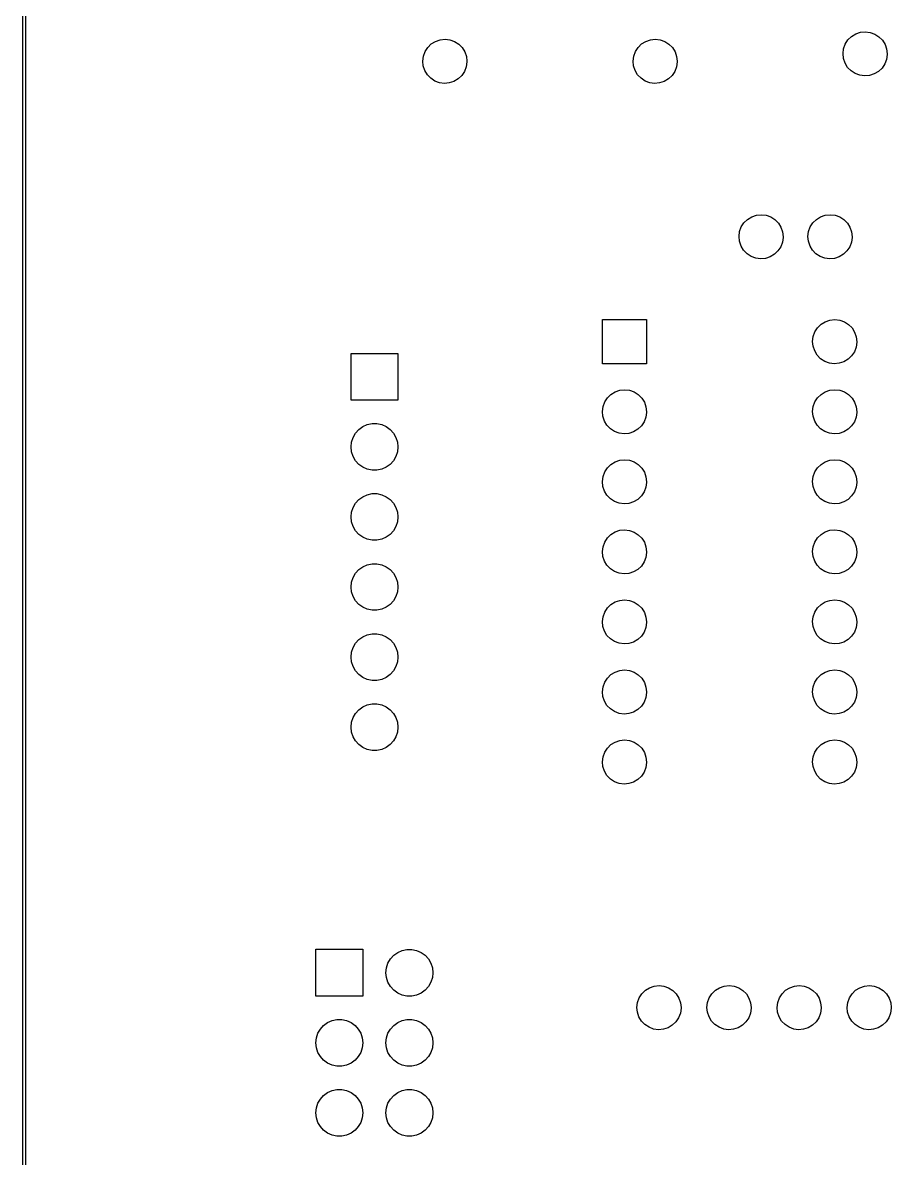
# Model space of a CAD drawing. Extents: x 34 to 149, y -179 to -19.
# Drawn here: x 34.24 to 65.72, y -140.09 to -98.92 of the extents above; entities that cross this region are included whole.
import ezdxf

# ---------------------------------------------------------------- set-up
doc = ezdxf.new("R2010")
doc.units = 0
doc.layers.add('BLACK', color=7, linetype='CONTINUOUS')

msp = doc.modelspace()

# ---------------------------------------------------------------- linework, layer by layer
at = {"layer": 'BLACK', "linetype": 'CONTINUOUS'}
for p, q in [((34.24, -179.07), (34.24, -19.05)), ((34.34, -19.1), (34.34, -179.02)), ((49.0475, -99.6896), (49.1994, -99.5961)), ((49.1994, -99.5961), (49.3682, -99.5387)), ((49.3682, -99.5387), (49.5456, -99.52)), ((49.5456, -99.52), (49.7227, -99.5411)), ((49.7227, -99.5411), (49.8907, -99.601)), ((49.8907, -99.601), (50.0413, -99.6965)), ((56.6675, -99.6896), (56.8194, -99.5961)), ((56.8194, -99.5961), (56.9882, -99.5387)), ((56.9882, -99.5387), (57.1656, -99.52)), ((57.1656, -99.52), (57.3427, -99.5411)), ((57.3427, -99.5411), (57.5107, -99.601)), ((57.5107, -99.601), (57.6613, -99.6965)), ((64.0534, -99.6943), (64.15, -99.5444)), ((64.15, -99.5444), (64.2775, -99.4196)), ((64.2775, -99.4196), (64.4294, -99.3261)), ((64.4294, -99.3261), (64.5982, -99.2687)), ((64.5982, -99.2687), (64.7756, -99.25)), ((64.7756, -99.25), (64.9527, -99.2711)), ((64.9527, -99.2711), (65.1207, -99.331)), ((65.1207, -99.331), (65.2713, -99.4265)), ((65.2713, -99.4265), (65.397, -99.5531)), ((65.397, -99.5531), (65.4915, -99.7043)), ((48.7624, -100.132), (48.8234, -99.9643)), ((48.8234, -99.9643), (48.92, -99.8144)), ((48.92, -99.8144), (49.0475, -99.6896)), ((50.0413, -99.6965), (50.167, -99.8231)), ((50.167, -99.8231), (50.2615, -99.9743)), ((50.2615, -99.9743), (50.3201, -100.143)), ((56.3824, -100.132), (56.4434, -99.9643)), ((56.4434, -99.9643), (56.54, -99.8144)), ((56.54, -99.8144), (56.6675, -99.6896)), ((57.6613, -99.6965), (57.787, -99.8231)), ((57.787, -99.8231), (57.8815, -99.9743)), ((57.8815, -99.9743), (57.9401, -100.143)), ((63.9701, -100.039), (63.9924, -99.8619)), ((63.9875, -100.216), (63.9701, -100.039)), ((63.9924, -99.8619), (64.0534, -99.6943)), ((65.4915, -99.7043), (65.5501, -99.8728)), ((65.5501, -99.8728), (65.57, -100.05)), ((48.7401, -100.309), (48.7624, -100.132)), ((48.7575, -100.486), (48.7401, -100.309)), ((50.3397, -100.342), (50.3149, -100.519)), ((50.3201, -100.143), (50.34, -100.32)), ((50.34, -100.32), (50.3397, -100.342)), ((56.3601, -100.309), (56.3824, -100.132)), ((56.3775, -100.486), (56.3601, -100.309)), ((57.9597, -100.342), (57.9349, -100.519)), ((57.9401, -100.143), (57.96, -100.32)), ((57.96, -100.32), (57.9597, -100.342)), ((64.0438, -100.386), (63.9875, -100.216)), ((64.1362, -100.538), (64.0438, -100.386)), ((65.4815, -100.416), (65.3828, -100.564)), ((65.5449, -100.249), (65.4815, -100.416)), ((65.5697, -100.072), (65.5449, -100.249)), ((65.57, -100.05), (65.5697, -100.072)), ((48.8138, -100.656), (48.7575, -100.486)), ((48.9062, -100.808), (48.8138, -100.656)), ((49.0301, -100.936), (48.9062, -100.808)), ((50.1528, -100.834), (50.0237, -100.957)), ((50.2515, -100.686), (50.1528, -100.834)), ((50.3149, -100.519), (50.2515, -100.686)), ((56.4338, -100.656), (56.3775, -100.486)), ((56.5262, -100.808), (56.4338, -100.656)), ((56.6501, -100.936), (56.5262, -100.808)), ((57.7728, -100.834), (57.6437, -100.957)), ((57.8715, -100.686), (57.7728, -100.834)), ((57.9349, -100.519), (57.8715, -100.686)), ((64.2601, -100.666), (64.1362, -100.538)), ((64.4093, -100.764), (64.2601, -100.666)), ((64.5765, -100.826), (64.4093, -100.764)), ((64.7532, -100.85), (64.5765, -100.826)), ((64.9309, -100.834), (64.7532, -100.85)), ((65.1005, -100.779), (64.9309, -100.834)), ((65.2537, -100.687), (65.1005, -100.779)), ((65.3828, -100.564), (65.2537, -100.687)), ((49.1793, -101.034), (49.0301, -100.936)), ((49.3465, -101.096), (49.1793, -101.034)), ((49.5232, -101.12), (49.3465, -101.096)), ((49.7009, -101.104), (49.5232, -101.12)), ((49.8705, -101.049), (49.7009, -101.104)), ((50.0237, -100.957), (49.8705, -101.049)), ((56.7993, -101.034), (56.6501, -100.936)), ((56.9665, -101.096), (56.7993, -101.034)), ((57.1432, -101.12), (56.9665, -101.096)), ((57.3209, -101.104), (57.1432, -101.12)), ((57.4905, -101.049), (57.3209, -101.104)), ((57.6437, -100.957), (57.4905, -101.049)), ((60.2834, -106.324), (60.38, -106.174)), ((60.38, -106.174), (60.5075, -106.05)), ((60.5075, -106.05), (60.6594, -105.956)), ((60.6594, -105.956), (60.8282, -105.899)), ((60.8282, -105.899), (61.0056, -105.88)), ((61.0056, -105.88), (61.1827, -105.901)), ((61.1827, -105.901), (61.3507, -105.961)), ((61.3507, -105.961), (61.5013, -106.057)), ((61.5013, -106.057), (61.627, -106.183)), ((61.627, -106.183), (61.7215, -106.334)), ((62.7834, -106.324), (62.88, -106.174)), ((62.88, -106.174), (63.0075, -106.05)), ((63.0075, -106.05), (63.1594, -105.956)), ((63.1594, -105.956), (63.3282, -105.899)), ((63.3282, -105.899), (63.5056, -105.88)), ((63.5056, -105.88), (63.6827, -105.901)), ((63.6827, -105.901), (63.8507, -105.961)), ((63.8507, -105.961), (64.0013, -106.057)), ((64.0013, -106.057), (64.127, -106.183)), ((64.127, -106.183), (64.2215, -106.334)), ((60.2001, -106.669), (60.2224, -106.492)), ((60.2224, -106.492), (60.2834, -106.324)), ((61.7215, -106.334), (61.7801, -106.503)), ((61.7801, -106.503), (61.8, -106.68)), ((62.7001, -106.669), (62.7224, -106.492)), ((62.7224, -106.492), (62.7834, -106.324)), ((64.2215, -106.334), (64.2801, -106.503)), ((64.2801, -106.503), (64.3, -106.68)), ((60.2175, -106.846), (60.2001, -106.669)), ((60.2738, -107.016), (60.2175, -106.846)), ((60.3662, -107.168), (60.2738, -107.016)), ((61.7115, -107.046), (61.6128, -107.194)), ((61.7749, -106.879), (61.7115, -107.046)), ((61.7997, -106.702), (61.7749, -106.879)), ((61.8, -106.68), (61.7997, -106.702)), ((62.7175, -106.846), (62.7001, -106.669)), ((62.7738, -107.016), (62.7175, -106.846)), ((62.8662, -107.168), (62.7738, -107.016)), ((64.2115, -107.046), (64.1128, -107.194)), ((64.2749, -106.879), (64.2115, -107.046)), ((64.2997, -106.702), (64.2749, -106.879)), ((64.3, -106.68), (64.2997, -106.702)), ((60.4901, -107.296), (60.3662, -107.168)), ((60.6393, -107.394), (60.4901, -107.296)), ((60.8065, -107.456), (60.6393, -107.394)), ((60.9832, -107.48), (60.8065, -107.456)), ((61.3305, -107.409), (61.1609, -107.464)), ((61.4837, -107.317), (61.3305, -107.409)), ((61.6128, -107.194), (61.4837, -107.317)), ((62.9901, -107.296), (62.8662, -107.168)), ((63.1393, -107.394), (62.9901, -107.296)), ((63.3065, -107.456), (63.1393, -107.394)), ((63.4832, -107.48), (63.3065, -107.456)), ((63.8305, -107.409), (63.6609, -107.464)), ((63.9837, -107.317), (63.8305, -107.409)), ((64.1128, -107.194), (63.9837, -107.317)), ((61.1609, -107.464), (60.9832, -107.48)), ((63.6609, -107.464), (63.4832, -107.48)), ((55.249, -111.285), (55.249, -109.685)), ((55.249, -109.685), (56.849, -109.685)), ((56.849, -109.685), (56.849, -111.285)), ((63.049, -109.979), (63.1765, -109.855)), ((63.1765, -109.855), (63.3284, -109.761)), ((63.3284, -109.761), (63.4972, -109.704)), ((63.4972, -109.704), (63.6746, -109.685)), ((63.6746, -109.685), (63.8517, -109.706)), ((63.8517, -109.706), (64.0197, -109.766)), ((64.0197, -109.766), (64.1703, -109.862)), ((64.1703, -109.862), (64.296, -109.988)), ((62.8691, -110.474), (62.8914, -110.297)), ((62.8914, -110.297), (62.9524, -110.129)), ((62.9524, -110.129), (63.049, -109.979)), ((64.296, -109.988), (64.3905, -110.139)), ((64.3905, -110.139), (64.4491, -110.308)), ((64.4491, -110.308), (64.469, -110.485)), ((62.8865, -110.651), (62.8691, -110.474)), ((62.9428, -110.821), (62.8865, -110.651)), ((64.4439, -110.684), (64.3805, -110.851)), ((64.4687, -110.507), (64.4439, -110.684)), ((64.469, -110.485), (64.4687, -110.507)), ((46.14, -112.61), (46.14, -110.91)), ((46.14, -110.91), (47.84, -110.91)), ((47.84, -110.91), (47.84, -112.61)), ((63.0352, -110.973), (62.9428, -110.821)), ((63.1591, -111.101), (63.0352, -110.973)), ((63.3083, -111.199), (63.1591, -111.101)), ((64.1527, -111.122), (63.9995, -111.214)), ((64.2818, -110.999), (64.1527, -111.122)), ((64.3805, -110.851), (64.2818, -110.999)), ((56.849, -111.285), (55.249, -111.285)), ((63.4755, -111.261), (63.3083, -111.199)), ((63.6522, -111.285), (63.4755, -111.261)), ((63.8299, -111.269), (63.6522, -111.285)), ((63.9995, -111.214), (63.8299, -111.269)), ((55.429, -112.519), (55.5565, -112.395)), ((55.5565, -112.395), (55.7084, -112.301)), ((55.7084, -112.301), (55.8772, -112.244)), ((55.8772, -112.244), (56.0546, -112.225)), ((56.0546, -112.225), (56.2317, -112.246)), ((56.2317, -112.246), (56.3997, -112.306)), ((56.3997, -112.306), (56.5503, -112.402)), ((63.049, -112.519), (63.1765, -112.395)), ((63.1765, -112.395), (63.3284, -112.301)), ((63.3284, -112.301), (63.4972, -112.244)), ((63.4972, -112.244), (63.6746, -112.225)), ((63.6746, -112.225), (63.8517, -112.246)), ((63.8517, -112.246), (64.0197, -112.306)), ((64.0197, -112.306), (64.1703, -112.402)), ((47.84, -112.61), (46.14, -112.61)), ((55.2714, -112.837), (55.3324, -112.669)), ((55.3324, -112.669), (55.429, -112.519)), ((56.5503, -112.402), (56.676, -112.528)), ((56.676, -112.528), (56.7705, -112.679)), ((56.7705, -112.679), (56.8291, -112.848)), ((62.8914, -112.837), (62.9524, -112.669)), ((62.9524, -112.669), (63.049, -112.519)), ((64.1703, -112.402), (64.296, -112.528)), ((64.296, -112.528), (64.3905, -112.679)), ((64.3905, -112.679), (64.4491, -112.848)), ((55.2491, -113.014), (55.2714, -112.837)), ((55.2665, -113.191), (55.2491, -113.014)), ((55.3228, -113.361), (55.2665, -113.191)), ((56.8487, -113.047), (56.8239, -113.224)), ((56.8291, -112.848), (56.849, -113.025)), ((56.849, -113.025), (56.8487, -113.047)), ((62.8691, -113.014), (62.8914, -112.837)), ((62.8865, -113.191), (62.8691, -113.014)), ((62.9428, -113.361), (62.8865, -113.191)), ((64.4687, -113.047), (64.4439, -113.224)), ((64.4491, -112.848), (64.469, -113.025)), ((64.469, -113.025), (64.4687, -113.047)), ((46.4212, -113.668), (46.565, -113.564)), ((46.565, -113.564), (46.7273, -113.492)), ((46.7273, -113.492), (46.9012, -113.455)), ((46.9012, -113.455), (47.0788, -113.455)), ((47.0788, -113.455), (47.2527, -113.492)), ((47.2527, -113.492), (47.415, -113.564)), ((47.415, -113.564), (47.5588, -113.668)), ((55.4152, -113.513), (55.3228, -113.361)), ((55.5391, -113.641), (55.4152, -113.513)), ((56.6618, -113.539), (56.5327, -113.662)), ((56.7605, -113.391), (56.6618, -113.539)), ((56.8239, -113.224), (56.7605, -113.391)), ((63.0352, -113.513), (62.9428, -113.361)), ((63.1591, -113.641), (63.0352, -113.513)), ((64.2818, -113.539), (64.1527, -113.662)), ((64.3805, -113.391), (64.2818, -113.539)), ((64.4439, -113.224), (64.3805, -113.391)), ((46.1586, -114.123), (46.2135, -113.954)), ((46.2135, -113.954), (46.3023, -113.8)), ((46.3023, -113.8), (46.4212, -113.668)), ((47.5588, -113.668), (47.6777, -113.8)), ((47.6777, -113.8), (47.7665, -113.954)), ((47.7665, -113.954), (47.8214, -114.123)), ((55.6883, -113.739), (55.5391, -113.641)), ((55.8555, -113.801), (55.6883, -113.739)), ((56.0322, -113.825), (55.8555, -113.801)), ((56.2099, -113.809), (56.0322, -113.825)), ((56.3795, -113.754), (56.2099, -113.809)), ((56.5327, -113.662), (56.3795, -113.754)), ((63.3083, -113.739), (63.1591, -113.641)), ((63.4755, -113.801), (63.3083, -113.739)), ((63.6522, -113.825), (63.4755, -113.801)), ((63.8299, -113.809), (63.6522, -113.825)), ((63.9995, -113.754), (63.8299, -113.809)), ((64.1527, -113.662), (63.9995, -113.754)), ((46.14, -114.3), (46.1586, -114.123)), ((46.1586, -114.477), (46.14, -114.3)), ((47.8214, -114.123), (47.84, -114.3)), ((47.84, -114.3), (47.8214, -114.477)), ((46.2135, -114.646), (46.1586, -114.477)), ((46.3023, -114.8), (46.2135, -114.646)), ((46.4212, -114.932), (46.3023, -114.8)), ((47.6777, -114.8), (47.5588, -114.932)), ((47.7665, -114.646), (47.6777, -114.8)), ((47.8214, -114.477), (47.7665, -114.646)), ((55.5565, -114.935), (55.7084, -114.841)), ((55.7084, -114.841), (55.8772, -114.784)), ((55.8772, -114.784), (56.0546, -114.765)), ((56.0546, -114.765), (56.2317, -114.786)), ((56.2317, -114.786), (56.3997, -114.846)), ((56.3997, -114.846), (56.5503, -114.942)), ((63.1765, -114.935), (63.3284, -114.841)), ((63.3284, -114.841), (63.4972, -114.784)), ((63.4972, -114.784), (63.6746, -114.765)), ((63.6746, -114.765), (63.8517, -114.786)), ((63.8517, -114.786), (64.0197, -114.846)), ((64.0197, -114.846), (64.1703, -114.942)), ((46.565, -115.036), (46.4212, -114.932)), ((46.7273, -115.108), (46.565, -115.036)), ((46.9012, -115.145), (46.7273, -115.108)), ((47.0788, -115.145), (46.9012, -115.145)), ((47.2527, -115.108), (47.0788, -115.145)), ((47.415, -115.036), (47.2527, -115.108)), ((47.5588, -114.932), (47.415, -115.036)), ((55.2714, -115.377), (55.3324, -115.209)), ((55.3324, -115.209), (55.429, -115.059)), ((55.429, -115.059), (55.5565, -114.935)), ((56.5503, -114.942), (56.676, -115.068)), ((56.676, -115.068), (56.7705, -115.219)), ((56.7705, -115.219), (56.8291, -115.388)), ((62.8914, -115.377), (62.9524, -115.209)), ((62.9524, -115.209), (63.049, -115.059)), ((63.049, -115.059), (63.1765, -114.935)), ((64.1703, -114.942), (64.296, -115.068)), ((64.296, -115.068), (64.3905, -115.219)), ((64.3905, -115.219), (64.4491, -115.388)), ((55.2491, -115.554), (55.2714, -115.377)), ((55.2665, -115.731), (55.2491, -115.554)), ((56.8487, -115.587), (56.8239, -115.764)), ((56.8291, -115.388), (56.849, -115.565)), ((56.849, -115.565), (56.8487, -115.587)), ((62.8691, -115.554), (62.8914, -115.377)), ((62.8865, -115.731), (62.8691, -115.554)), ((64.4687, -115.587), (64.4439, -115.764)), ((64.4491, -115.388), (64.469, -115.565)), ((64.469, -115.565), (64.4687, -115.587)), ((46.4212, -116.208), (46.565, -116.104)), ((46.565, -116.104), (46.7273, -116.032)), ((46.7273, -116.032), (46.9012, -115.995)), ((46.9012, -115.995), (47.0788, -115.995)), ((47.0788, -115.995), (47.2527, -116.032)), ((47.2527, -116.032), (47.415, -116.104)), ((47.415, -116.104), (47.5588, -116.208)), ((55.3228, -115.901), (55.2665, -115.731)), ((55.4152, -116.053), (55.3228, -115.901)), ((55.5391, -116.181), (55.4152, -116.053)), ((56.6618, -116.079), (56.5327, -116.202)), ((56.7605, -115.931), (56.6618, -116.079)), ((56.8239, -115.764), (56.7605, -115.931)), ((62.9428, -115.901), (62.8865, -115.731)), ((63.0352, -116.053), (62.9428, -115.901)), ((63.1591, -116.181), (63.0352, -116.053)), ((64.2818, -116.079), (64.1527, -116.202)), ((64.3805, -115.931), (64.2818, -116.079)), ((64.4439, -115.764), (64.3805, -115.931)), ((46.1586, -116.663), (46.2135, -116.494)), ((46.2135, -116.494), (46.3023, -116.34)), ((46.3023, -116.34), (46.4212, -116.208)), ((47.5588, -116.208), (47.6777, -116.34)), ((47.6777, -116.34), (47.7665, -116.494)), ((47.7665, -116.494), (47.8214, -116.663)), ((55.6883, -116.279), (55.5391, -116.181)), ((55.8555, -116.341), (55.6883, -116.279)), ((56.0322, -116.365), (55.8555, -116.341)), ((56.2099, -116.349), (56.0322, -116.365)), ((56.3795, -116.294), (56.2099, -116.349)), ((56.5327, -116.202), (56.3795, -116.294)), ((63.3083, -116.279), (63.1591, -116.181)), ((63.4755, -116.341), (63.3083, -116.279)), ((63.6522, -116.365), (63.4755, -116.341)), ((63.8299, -116.349), (63.6522, -116.365)), ((63.9995, -116.294), (63.8299, -116.349)), ((64.1527, -116.202), (63.9995, -116.294)), ((46.14, -116.84), (46.1586, -116.663)), ((46.1586, -117.017), (46.14, -116.84)), ((47.8214, -116.663), (47.84, -116.84)), ((47.84, -116.84), (47.8214, -117.017)), ((46.2135, -117.186), (46.1586, -117.017)), ((46.3023, -117.34), (46.2135, -117.186)), ((46.4212, -117.472), (46.3023, -117.34)), ((47.6777, -117.34), (47.5588, -117.472)), ((47.7665, -117.186), (47.6777, -117.34)), ((47.8214, -117.017), (47.7665, -117.186)), ((55.7084, -117.381), (55.8772, -117.324)), ((55.8772, -117.324), (56.0546, -117.305)), ((56.0546, -117.305), (56.2317, -117.326)), ((56.2317, -117.326), (56.3997, -117.386)), ((63.3284, -117.381), (63.4972, -117.324)), ((63.4972, -117.324), (63.6746, -117.305)), ((63.6746, -117.305), (63.8517, -117.326)), ((63.8517, -117.326), (64.0197, -117.386)), ((46.565, -117.576), (46.4212, -117.472)), ((46.7273, -117.648), (46.565, -117.576)), ((46.9012, -117.685), (46.7273, -117.648)), ((47.0788, -117.685), (46.9012, -117.685)), ((47.2527, -117.648), (47.0788, -117.685)), ((47.415, -117.576), (47.2527, -117.648)), ((47.5588, -117.472), (47.415, -117.576)), ((55.2714, -117.917), (55.3324, -117.749)), ((55.3324, -117.749), (55.429, -117.599)), ((55.429, -117.599), (55.5565, -117.475)), ((55.5565, -117.475), (55.7084, -117.381)), ((56.3997, -117.386), (56.5503, -117.482)), ((56.5503, -117.482), (56.676, -117.608)), ((56.676, -117.608), (56.7705, -117.759)), ((62.8914, -117.917), (62.9524, -117.749)), ((62.9524, -117.749), (63.049, -117.599)), ((63.049, -117.599), (63.1765, -117.475)), ((63.1765, -117.475), (63.3284, -117.381)), ((64.0197, -117.386), (64.1703, -117.482)), ((64.1703, -117.482), (64.296, -117.608)), ((64.296, -117.608), (64.3905, -117.759)), ((55.2491, -118.094), (55.2714, -117.917)), ((55.2665, -118.271), (55.2491, -118.094)), ((56.7705, -117.759), (56.8291, -117.928)), ((56.8487, -118.127), (56.8239, -118.304)), ((56.8291, -117.928), (56.849, -118.105)), ((56.849, -118.105), (56.8487, -118.127)), ((62.8691, -118.094), (62.8914, -117.917)), ((62.8865, -118.271), (62.8691, -118.094)), ((64.3905, -117.759), (64.4491, -117.928)), ((64.4687, -118.127), (64.4439, -118.304)), ((64.4491, -117.928), (64.469, -118.105)), ((64.469, -118.105), (64.4687, -118.127)), ((46.565, -118.644), (46.7273, -118.572)), ((46.7273, -118.572), (46.9012, -118.535)), ((46.9012, -118.535), (47.0788, -118.535)), ((47.0788, -118.535), (47.2527, -118.572)), ((47.2527, -118.572), (47.415, -118.644)), ((55.3228, -118.441), (55.2665, -118.271)), ((55.4152, -118.593), (55.3228, -118.441)), ((56.7605, -118.471), (56.6618, -118.619)), ((56.8239, -118.304), (56.7605, -118.471)), ((62.9428, -118.441), (62.8865, -118.271)), ((63.0352, -118.593), (62.9428, -118.441)), ((64.3805, -118.471), (64.2818, -118.619)), ((64.4439, -118.304), (64.3805, -118.471)), ((46.2135, -119.034), (46.3023, -118.88)), ((46.3023, -118.88), (46.4212, -118.748)), ((46.4212, -118.748), (46.565, -118.644)), ((47.415, -118.644), (47.5588, -118.748)), ((47.5588, -118.748), (47.6777, -118.88)), ((47.6777, -118.88), (47.7665, -119.034)), ((55.5391, -118.721), (55.4152, -118.593)), ((55.6883, -118.819), (55.5391, -118.721)), ((55.8555, -118.881), (55.6883, -118.819)), ((56.0322, -118.905), (55.8555, -118.881)), ((56.2099, -118.889), (56.0322, -118.905)), ((56.3795, -118.834), (56.2099, -118.889)), ((56.5327, -118.742), (56.3795, -118.834)), ((56.6618, -118.619), (56.5327, -118.742)), ((63.1591, -118.721), (63.0352, -118.593)), ((63.3083, -118.819), (63.1591, -118.721)), ((63.4755, -118.881), (63.3083, -118.819)), ((63.6522, -118.905), (63.4755, -118.881)), ((63.8299, -118.889), (63.6522, -118.905)), ((63.9995, -118.834), (63.8299, -118.889)), ((64.1527, -118.742), (63.9995, -118.834)), ((64.2818, -118.619), (64.1527, -118.742)), ((46.14, -119.38), (46.1586, -119.203)), ((46.1586, -119.557), (46.14, -119.38)), ((46.1586, -119.203), (46.2135, -119.034)), ((47.7665, -119.034), (47.8214, -119.203)), ((47.8214, -119.203), (47.84, -119.38)), ((47.84, -119.38), (47.8214, -119.557)), ((46.2135, -119.726), (46.1586, -119.557)), ((46.3023, -119.88), (46.2135, -119.726)), ((47.7665, -119.726), (47.6777, -119.88)), ((47.8214, -119.557), (47.7665, -119.726)), ((46.4212, -120.012), (46.3023, -119.88)), ((46.565, -120.116), (46.4212, -120.012)), ((46.7273, -120.188), (46.565, -120.116)), ((46.9012, -120.225), (46.7273, -120.188)), ((47.2527, -120.188), (47.0788, -120.225)), ((47.415, -120.116), (47.2527, -120.188)), ((47.5588, -120.012), (47.415, -120.116)), ((47.6777, -119.88), (47.5588, -120.012)), ((55.3324, -120.289), (55.429, -120.139)), ((55.429, -120.139), (55.5565, -120.015)), ((55.5565, -120.015), (55.7084, -119.921)), ((55.7084, -119.921), (55.8772, -119.864)), ((55.8772, -119.864), (56.0546, -119.845)), ((56.0546, -119.845), (56.2317, -119.866)), ((56.2317, -119.866), (56.3997, -119.926)), ((56.3997, -119.926), (56.5503, -120.022)), ((56.5503, -120.022), (56.676, -120.148)), ((56.676, -120.148), (56.7705, -120.299)), ((62.9524, -120.289), (63.049, -120.139)), ((63.049, -120.139), (63.1765, -120.015)), ((63.1765, -120.015), (63.3284, -119.921)), ((63.3284, -119.921), (63.4972, -119.864)), ((63.4972, -119.864), (63.6746, -119.845)), ((63.6746, -119.845), (63.8517, -119.866)), ((63.8517, -119.866), (64.0197, -119.926)), ((64.0197, -119.926), (64.1703, -120.022)), ((64.1703, -120.022), (64.296, -120.148)), ((64.296, -120.148), (64.3905, -120.299)), ((47.0788, -120.225), (46.9012, -120.225)), ((55.2491, -120.634), (55.2714, -120.457)), ((55.2665, -120.811), (55.2491, -120.634)), ((55.2714, -120.457), (55.3324, -120.289)), ((56.7705, -120.299), (56.8291, -120.468)), ((56.8291, -120.468), (56.849, -120.645)), ((62.8691, -120.634), (62.8914, -120.457)), ((62.8865, -120.811), (62.8691, -120.634)), ((62.8914, -120.457), (62.9524, -120.289)), ((64.3905, -120.299), (64.4491, -120.468)), ((64.4491, -120.468), (64.469, -120.645)), ((55.3228, -120.981), (55.2665, -120.811)), ((55.4152, -121.133), (55.3228, -120.981)), ((56.7605, -121.011), (56.6618, -121.159)), ((56.8239, -120.844), (56.7605, -121.011)), ((56.8487, -120.667), (56.8239, -120.844)), ((56.849, -120.645), (56.8487, -120.667)), ((62.9428, -120.981), (62.8865, -120.811)), ((63.0352, -121.133), (62.9428, -120.981)), ((64.3805, -121.011), (64.2818, -121.159)), ((64.4439, -120.844), (64.3805, -121.011)), ((64.4687, -120.667), (64.4439, -120.844)), ((64.469, -120.645), (64.4687, -120.667)), ((46.2135, -121.574), (46.3023, -121.42)), ((46.3023, -121.42), (46.4212, -121.288)), ((46.4212, -121.288), (46.565, -121.184)), ((46.565, -121.184), (46.7273, -121.112)), ((46.7273, -121.112), (46.9012, -121.075)), ((46.9012, -121.075), (47.0788, -121.075)), ((47.0788, -121.075), (47.2527, -121.112)), ((47.2527, -121.112), (47.415, -121.184)), ((47.415, -121.184), (47.5588, -121.288)), ((47.5588, -121.288), (47.6777, -121.42)), ((47.6777, -121.42), (47.7665, -121.574)), ((55.5391, -121.261), (55.4152, -121.133)), ((55.6883, -121.359), (55.5391, -121.261)), ((55.8555, -121.421), (55.6883, -121.359)), ((56.0322, -121.445), (55.8555, -121.421)), ((56.2099, -121.429), (56.0322, -121.445)), ((56.3795, -121.374), (56.2099, -121.429)), ((56.5327, -121.282), (56.3795, -121.374)), ((56.6618, -121.159), (56.5327, -121.282)), ((63.1591, -121.261), (63.0352, -121.133)), ((63.3083, -121.359), (63.1591, -121.261)), ((63.4755, -121.421), (63.3083, -121.359)), ((63.6522, -121.445), (63.4755, -121.421)), ((63.8299, -121.429), (63.6522, -121.445)), ((63.9995, -121.374), (63.8299, -121.429)), ((64.1527, -121.282), (63.9995, -121.374)), ((64.2818, -121.159), (64.1527, -121.282)), ((46.14, -121.92), (46.1586, -121.743)), ((46.1586, -121.743), (46.2135, -121.574)), ((47.7665, -121.574), (47.8214, -121.743)), ((47.8214, -121.743), (47.84, -121.92)), ((46.1586, -122.097), (46.14, -121.92)), ((46.2135, -122.266), (46.1586, -122.097)), ((46.3023, -122.42), (46.2135, -122.266)), ((47.7665, -122.266), (47.6777, -122.42)), ((47.8214, -122.097), (47.7665, -122.266)), ((47.84, -121.92), (47.8214, -122.097)), ((46.4212, -122.552), (46.3023, -122.42)), ((46.565, -122.656), (46.4212, -122.552)), ((46.7273, -122.728), (46.565, -122.656)), ((47.415, -122.656), (47.2527, -122.728)), ((47.5588, -122.552), (47.415, -122.656)), ((47.6777, -122.42), (47.5588, -122.552)), ((55.3324, -122.829), (55.429, -122.679)), ((55.429, -122.679), (55.5565, -122.555)), ((55.5565, -122.555), (55.7084, -122.461)), ((55.7084, -122.461), (55.8772, -122.404)), ((55.8772, -122.404), (56.0546, -122.385)), ((56.0546, -122.385), (56.2317, -122.406)), ((56.2317, -122.406), (56.3997, -122.466)), ((56.3997, -122.466), (56.5503, -122.562)), ((56.5503, -122.562), (56.676, -122.688)), ((56.676, -122.688), (56.7705, -122.839)), ((62.9524, -122.829), (63.049, -122.679)), ((63.049, -122.679), (63.1765, -122.555)), ((63.1765, -122.555), (63.3284, -122.461)), ((63.3284, -122.461), (63.4972, -122.404)), ((63.4972, -122.404), (63.6746, -122.385)), ((63.6746, -122.385), (63.8517, -122.406)), ((63.8517, -122.406), (64.0197, -122.466)), ((64.0197, -122.466), (64.1703, -122.562)), ((64.1703, -122.562), (64.296, -122.688)), ((64.296, -122.688), (64.3905, -122.839)), ((46.9012, -122.765), (46.7273, -122.728)), ((47.0788, -122.765), (46.9012, -122.765)), ((47.2527, -122.728), (47.0788, -122.765)), ((55.2491, -123.174), (55.2714, -122.997)), ((55.2714, -122.997), (55.3324, -122.829)), ((56.7705, -122.839), (56.8291, -123.008)), ((56.8291, -123.008), (56.849, -123.185)), ((62.8691, -123.174), (62.8914, -122.997)), ((62.8914, -122.997), (62.9524, -122.829)), ((64.3905, -122.839), (64.4491, -123.008)), ((64.4491, -123.008), (64.469, -123.185)), ((55.2665, -123.351), (55.2491, -123.174)), ((55.3228, -123.521), (55.2665, -123.351)), ((56.8239, -123.384), (56.7605, -123.551)), ((56.8487, -123.207), (56.8239, -123.384)), ((56.849, -123.185), (56.8487, -123.207)), ((62.8865, -123.351), (62.8691, -123.174)), ((62.9428, -123.521), (62.8865, -123.351)), ((64.4439, -123.384), (64.3805, -123.551)), ((64.4687, -123.207), (64.4439, -123.384)), ((64.469, -123.185), (64.4687, -123.207)), ((46.3023, -123.96), (46.4212, -123.828)), ((46.4212, -123.828), (46.565, -123.724)), ((46.565, -123.724), (46.7273, -123.652)), ((46.7273, -123.652), (46.9012, -123.615)), ((46.9012, -123.615), (47.0788, -123.615)), ((47.0788, -123.615), (47.2527, -123.652)), ((47.2527, -123.652), (47.415, -123.724)), ((47.415, -123.724), (47.5588, -123.828)), ((47.5588, -123.828), (47.6777, -123.96)), ((55.4152, -123.673), (55.3228, -123.521)), ((55.5391, -123.801), (55.4152, -123.673)), ((55.6883, -123.899), (55.5391, -123.801)), ((55.8555, -123.961), (55.6883, -123.899)), ((56.3795, -123.914), (56.2099, -123.969)), ((56.5327, -123.822), (56.3795, -123.914)), ((56.6618, -123.699), (56.5327, -123.822)), ((56.7605, -123.551), (56.6618, -123.699)), ((63.0352, -123.673), (62.9428, -123.521)), ((63.1591, -123.801), (63.0352, -123.673)), ((63.3083, -123.899), (63.1591, -123.801)), ((63.4755, -123.961), (63.3083, -123.899)), ((63.9995, -123.914), (63.8299, -123.969)), ((64.1527, -123.822), (63.9995, -123.914)), ((64.2818, -123.699), (64.1527, -123.822)), ((64.3805, -123.551), (64.2818, -123.699)), ((46.14, -124.46), (46.1586, -124.283)), ((46.1586, -124.283), (46.2135, -124.114)), ((46.2135, -124.114), (46.3023, -123.96)), ((47.6777, -123.96), (47.7665, -124.114)), ((47.7665, -124.114), (47.8214, -124.283)), ((47.8214, -124.283), (47.84, -124.46)), ((56.0322, -123.985), (55.8555, -123.961)), ((56.2099, -123.969), (56.0322, -123.985)), ((63.6522, -123.985), (63.4755, -123.961)), ((63.8299, -123.969), (63.6522, -123.985)), ((46.1586, -124.637), (46.14, -124.46)), ((46.2135, -124.806), (46.1586, -124.637)), ((47.8214, -124.637), (47.7665, -124.806)), ((47.84, -124.46), (47.8214, -124.637)), ((46.3023, -124.96), (46.2135, -124.806)), ((46.4212, -125.092), (46.3023, -124.96)), ((46.565, -125.196), (46.4212, -125.092)), ((47.5588, -125.092), (47.415, -125.196)), ((47.6777, -124.96), (47.5588, -125.092)), ((47.7665, -124.806), (47.6777, -124.96)), ((55.429, -125.219), (55.5565, -125.095)), ((55.5565, -125.095), (55.7084, -125.001)), ((55.7084, -125.001), (55.8772, -124.944)), ((55.8772, -124.944), (56.0546, -124.925)), ((56.0546, -124.925), (56.2317, -124.946)), ((56.2317, -124.946), (56.3997, -125.006)), ((56.3997, -125.006), (56.5503, -125.102)), ((56.5503, -125.102), (56.676, -125.228)), ((63.049, -125.219), (63.1765, -125.095)), ((63.1765, -125.095), (63.3284, -125.001)), ((63.3284, -125.001), (63.4972, -124.944)), ((63.4972, -124.944), (63.6746, -124.925)), ((63.6746, -124.925), (63.8517, -124.946)), ((63.8517, -124.946), (64.0197, -125.006)), ((64.0197, -125.006), (64.1703, -125.102)), ((64.1703, -125.102), (64.296, -125.228)), ((46.7273, -125.268), (46.565, -125.196)), ((46.9012, -125.305), (46.7273, -125.268)), ((47.0788, -125.305), (46.9012, -125.305)), ((47.2527, -125.268), (47.0788, -125.305)), ((47.415, -125.196), (47.2527, -125.268)), ((55.2491, -125.714), (55.2714, -125.537)), ((55.2714, -125.537), (55.3324, -125.369)), ((55.3324, -125.369), (55.429, -125.219)), ((56.676, -125.228), (56.7705, -125.379)), ((56.7705, -125.379), (56.8291, -125.548)), ((56.8291, -125.548), (56.849, -125.725)), ((62.8691, -125.714), (62.8914, -125.537)), ((62.8914, -125.537), (62.9524, -125.369)), ((62.9524, -125.369), (63.049, -125.219)), ((64.296, -125.228), (64.3905, -125.379)), ((64.3905, -125.379), (64.4491, -125.548)), ((64.4491, -125.548), (64.469, -125.725)), ((55.2665, -125.891), (55.2491, -125.714)), ((55.3228, -126.061), (55.2665, -125.891)), ((56.8239, -125.924), (56.7605, -126.091)), ((56.8487, -125.747), (56.8239, -125.924)), ((56.849, -125.725), (56.8487, -125.747)), ((62.8865, -125.891), (62.8691, -125.714)), ((62.9428, -126.061), (62.8865, -125.891)), ((64.4439, -125.924), (64.3805, -126.091)), ((64.4687, -125.747), (64.4439, -125.924)), ((64.469, -125.725), (64.4687, -125.747)), ((55.4152, -126.213), (55.3228, -126.061)), ((55.5391, -126.341), (55.4152, -126.213)), ((55.6883, -126.439), (55.5391, -126.341)), ((56.5327, -126.362), (56.3795, -126.454)), ((56.6618, -126.239), (56.5327, -126.362)), ((56.7605, -126.091), (56.6618, -126.239)), ((63.0352, -126.213), (62.9428, -126.061)), ((63.1591, -126.341), (63.0352, -126.213)), ((63.3083, -126.439), (63.1591, -126.341)), ((64.1527, -126.362), (63.9995, -126.454)), ((64.2818, -126.239), (64.1527, -126.362)), ((64.3805, -126.091), (64.2818, -126.239)), ((55.8555, -126.501), (55.6883, -126.439)), ((56.0322, -126.525), (55.8555, -126.501)), ((56.2099, -126.509), (56.0322, -126.525)), ((56.3795, -126.454), (56.2099, -126.509)), ((63.4755, -126.501), (63.3083, -126.439)), ((63.6522, -126.525), (63.4755, -126.501)), ((63.8299, -126.509), (63.6522, -126.525)), ((63.9995, -126.454), (63.8299, -126.509)), ((44.865, -134.215), (44.865, -132.515)), ((44.865, -132.515), (46.565, -132.515)), ((46.565, -132.515), (46.565, -134.215)), ((47.83, -132.629), (47.9923, -132.557)), ((47.9923, -132.557), (48.1662, -132.52)), ((48.1662, -132.52), (48.3438, -132.52)), ((48.3438, -132.52), (48.5177, -132.557)), ((48.5177, -132.557), (48.68, -132.629)), ((47.4785, -133.019), (47.5673, -132.865)), ((47.5673, -132.865), (47.6862, -132.733)), ((47.6862, -132.733), (47.83, -132.629)), ((48.68, -132.629), (48.8238, -132.733)), ((48.8238, -132.733), (48.9427, -132.865)), ((48.9427, -132.865), (49.0315, -133.019)), ((47.405, -133.365), (47.4236, -133.188)), ((47.4236, -133.542), (47.405, -133.365)), ((47.4236, -133.188), (47.4785, -133.019)), ((49.0315, -133.019), (49.0864, -133.188)), ((49.0864, -133.188), (49.105, -133.365)), ((49.105, -133.365), (49.0864, -133.542)), ((47.4785, -133.711), (47.4236, -133.542)), ((47.5673, -133.865), (47.4785, -133.711)), ((49.0315, -133.711), (48.9427, -133.865)), ((49.0864, -133.542), (49.0315, -133.711)), ((46.565, -134.215), (44.865, -134.215)), ((47.6862, -133.997), (47.5673, -133.865)), ((47.83, -134.101), (47.6862, -133.997)), ((47.9923, -134.173), (47.83, -134.101)), ((48.1662, -134.21), (47.9923, -134.173)), ((48.3438, -134.21), (48.1662, -134.21)), ((48.5177, -134.173), (48.3438, -134.21)), ((48.68, -134.101), (48.5177, -134.173)), ((48.8238, -133.997), (48.68, -134.101)), ((48.9427, -133.865), (48.8238, -133.997)), ((56.5824, -134.274), (56.679, -134.124)), ((56.679, -134.124), (56.8065, -134)), ((56.8065, -134), (56.9584, -133.906)), ((56.9584, -133.906), (57.1272, -133.849)), ((57.1272, -133.849), (57.3046, -133.83)), ((57.3046, -133.83), (57.4817, -133.851)), ((57.4817, -133.851), (57.6497, -133.911)), ((57.6497, -133.911), (57.8003, -134.007)), ((57.8003, -134.007), (57.926, -134.133)), ((57.926, -134.133), (58.0205, -134.284)), ((59.1224, -134.274), (59.219, -134.124)), ((59.219, -134.124), (59.3465, -134)), ((59.3465, -134), (59.4984, -133.906)), ((59.4984, -133.906), (59.6672, -133.849)), ((59.6672, -133.849), (59.8446, -133.83)), ((59.8446, -133.83), (60.0217, -133.851)), ((60.0217, -133.851), (60.1897, -133.911)), ((60.1897, -133.911), (60.3403, -134.007)), ((60.3403, -134.007), (60.466, -134.133)), ((60.466, -134.133), (60.5605, -134.284)), ((61.6624, -134.274), (61.759, -134.124)), ((61.759, -134.124), (61.8865, -134)), ((61.8865, -134), (62.0384, -133.906)), ((62.0384, -133.906), (62.2072, -133.849)), ((62.2072, -133.849), (62.3846, -133.83)), ((62.3846, -133.83), (62.5617, -133.851)), ((62.5617, -133.851), (62.7297, -133.911)), ((62.7297, -133.911), (62.8803, -134.007)), ((62.8803, -134.007), (63.006, -134.133)), ((63.006, -134.133), (63.1005, -134.284)), ((64.2024, -134.274), (64.299, -134.124)), ((64.299, -134.124), (64.4265, -134)), ((64.4265, -134), (64.5784, -133.906)), ((64.5784, -133.906), (64.7472, -133.849)), ((64.7472, -133.849), (64.9246, -133.83)), ((64.9246, -133.83), (65.1017, -133.851)), ((65.1017, -133.851), (65.2697, -133.911)), ((65.2697, -133.911), (65.4203, -134.007)), ((65.4203, -134.007), (65.546, -134.133)), ((65.546, -134.133), (65.6405, -134.284)), ((56.4991, -134.619), (56.5214, -134.442)), ((56.5165, -134.796), (56.4991, -134.619)), ((56.5214, -134.442), (56.5824, -134.274)), ((58.0205, -134.284), (58.0791, -134.453)), ((58.0791, -134.453), (58.099, -134.63)), ((58.099, -134.63), (58.0987, -134.652)), ((59.0391, -134.619), (59.0614, -134.442)), ((59.0565, -134.796), (59.0391, -134.619)), ((59.0614, -134.442), (59.1224, -134.274)), ((60.5605, -134.284), (60.6191, -134.453)), ((60.6191, -134.453), (60.639, -134.63)), ((60.639, -134.63), (60.6387, -134.652)), ((61.5791, -134.619), (61.6014, -134.442)), ((61.5965, -134.796), (61.5791, -134.619)), ((61.6014, -134.442), (61.6624, -134.274)), ((63.1005, -134.284), (63.1591, -134.453)), ((63.1591, -134.453), (63.179, -134.63)), ((63.179, -134.63), (63.1787, -134.652)), ((64.1191, -134.619), (64.1414, -134.442)), ((64.1365, -134.796), (64.1191, -134.619)), ((64.1414, -134.442), (64.2024, -134.274)), ((65.6405, -134.284), (65.6991, -134.453)), ((65.6991, -134.453), (65.719, -134.63)), ((65.719, -134.63), (65.7187, -134.652)), ((56.5728, -134.966), (56.5165, -134.796)), ((56.6652, -135.118), (56.5728, -134.966)), ((58.0105, -134.996), (57.9118, -135.144)), ((58.0739, -134.829), (58.0105, -134.996)), ((58.0987, -134.652), (58.0739, -134.829)), ((59.1128, -134.966), (59.0565, -134.796)), ((59.2052, -135.118), (59.1128, -134.966)), ((60.5505, -134.996), (60.4518, -135.144)), ((60.6139, -134.829), (60.5505, -134.996)), ((60.6387, -134.652), (60.6139, -134.829)), ((61.6528, -134.966), (61.5965, -134.796)), ((61.7452, -135.118), (61.6528, -134.966)), ((63.0905, -134.996), (62.9918, -135.144)), ((63.1539, -134.829), (63.0905, -134.996)), ((63.1787, -134.652), (63.1539, -134.829)), ((64.1928, -134.966), (64.1365, -134.796)), ((64.2852, -135.118), (64.1928, -134.966)), ((65.6305, -134.996), (65.5318, -135.144)), ((65.6939, -134.829), (65.6305, -134.996)), ((65.7187, -134.652), (65.6939, -134.829)), ((44.9385, -135.559), (45.0273, -135.405)), ((45.0273, -135.405), (45.1462, -135.273)), ((45.1462, -135.273), (45.29, -135.169)), ((45.29, -135.169), (45.4523, -135.097)), ((45.4523, -135.097), (45.6262, -135.06)), ((45.6262, -135.06), (45.8038, -135.06)), ((45.8038, -135.06), (45.9777, -135.097)), ((45.9777, -135.097), (46.14, -135.169)), ((46.14, -135.169), (46.2838, -135.273)), ((46.2838, -135.273), (46.4027, -135.405)), ((46.4027, -135.405), (46.4915, -135.559)), ((47.4785, -135.559), (47.5673, -135.405)), ((47.5673, -135.405), (47.6862, -135.273)), ((47.6862, -135.273), (47.83, -135.169)), ((47.83, -135.169), (47.9923, -135.097)), ((47.9923, -135.097), (48.1662, -135.06)), ((48.1662, -135.06), (48.3438, -135.06)), ((48.3438, -135.06), (48.5177, -135.097)), ((48.5177, -135.097), (48.68, -135.169)), ((48.68, -135.169), (48.8238, -135.273)), ((48.8238, -135.273), (48.9427, -135.405)), ((48.9427, -135.405), (49.0315, -135.559)), ((56.7891, -135.246), (56.6652, -135.118)), ((56.9383, -135.344), (56.7891, -135.246)), ((57.1055, -135.406), (56.9383, -135.344)), ((57.2822, -135.43), (57.1055, -135.406)), ((57.4599, -135.414), (57.2822, -135.43)), ((57.6295, -135.359), (57.4599, -135.414)), ((57.7827, -135.267), (57.6295, -135.359)), ((57.9118, -135.144), (57.7827, -135.267)), ((59.3291, -135.246), (59.2052, -135.118)), ((59.4783, -135.344), (59.3291, -135.246)), ((59.6455, -135.406), (59.4783, -135.344)), ((59.8222, -135.43), (59.6455, -135.406)), ((59.9999, -135.414), (59.8222, -135.43)), ((60.1695, -135.359), (59.9999, -135.414)), ((60.3227, -135.267), (60.1695, -135.359)), ((60.4518, -135.144), (60.3227, -135.267)), ((61.8691, -135.246), (61.7452, -135.118)), ((62.0183, -135.344), (61.8691, -135.246)), ((62.1855, -135.406), (62.0183, -135.344)), ((62.3622, -135.43), (62.1855, -135.406)), ((62.5399, -135.414), (62.3622, -135.43)), ((62.7095, -135.359), (62.5399, -135.414)), ((62.8627, -135.267), (62.7095, -135.359)), ((62.9918, -135.144), (62.8627, -135.267)), ((64.4091, -135.246), (64.2852, -135.118)), ((64.5583, -135.344), (64.4091, -135.246)), ((64.7255, -135.406), (64.5583, -135.344)), ((64.9022, -135.43), (64.7255, -135.406)), ((65.0799, -135.414), (64.9022, -135.43)), ((65.2495, -135.359), (65.0799, -135.414)), ((65.4027, -135.267), (65.2495, -135.359)), ((65.5318, -135.144), (65.4027, -135.267)), ((44.865, -135.905), (44.8836, -135.728)), ((44.8836, -135.728), (44.9385, -135.559)), ((46.4915, -135.559), (46.5464, -135.728)), ((46.5464, -135.728), (46.565, -135.905)), ((47.405, -135.905), (47.4236, -135.728)), ((47.4236, -135.728), (47.4785, -135.559)), ((49.0315, -135.559), (49.0864, -135.728)), ((49.0864, -135.728), (49.105, -135.905)), ((44.8836, -136.082), (44.865, -135.905)), ((44.9385, -136.251), (44.8836, -136.082)), ((45.0273, -136.405), (44.9385, -136.251)), ((46.4915, -136.251), (46.4027, -136.405)), ((46.5464, -136.082), (46.4915, -136.251)), ((46.565, -135.905), (46.5464, -136.082)), ((47.4236, -136.082), (47.405, -135.905)), ((47.4785, -136.251), (47.4236, -136.082)), ((47.5673, -136.405), (47.4785, -136.251)), ((49.0315, -136.251), (48.9427, -136.405)), ((49.0864, -136.082), (49.0315, -136.251)), ((49.105, -135.905), (49.0864, -136.082)), ((45.1462, -136.537), (45.0273, -136.405)), ((45.29, -136.641), (45.1462, -136.537)), ((45.4523, -136.713), (45.29, -136.641)), ((46.14, -136.641), (45.9777, -136.713)), ((46.2838, -136.537), (46.14, -136.641)), ((46.4027, -136.405), (46.2838, -136.537)), ((47.6862, -136.537), (47.5673, -136.405)), ((47.83, -136.641), (47.6862, -136.537)), ((47.9923, -136.713), (47.83, -136.641)), ((48.68, -136.641), (48.5177, -136.713)), ((48.8238, -136.537), (48.68, -136.641)), ((48.9427, -136.405), (48.8238, -136.537)), ((45.6262, -136.75), (45.4523, -136.713)), ((45.8038, -136.75), (45.6262, -136.75)), ((45.9777, -136.713), (45.8038, -136.75)), ((48.1662, -136.75), (47.9923, -136.713)), ((48.3438, -136.75), (48.1662, -136.75)), ((48.5177, -136.713), (48.3438, -136.75)), ((45.0273, -137.945), (45.1462, -137.813)), ((45.1462, -137.813), (45.29, -137.709)), ((45.29, -137.709), (45.4523, -137.637)), ((45.4523, -137.637), (45.6262, -137.6)), ((45.6262, -137.6), (45.8038, -137.6)), ((45.8038, -137.6), (45.9777, -137.637)), ((45.9777, -137.637), (46.14, -137.709)), ((46.14, -137.709), (46.2838, -137.813)), ((46.2838, -137.813), (46.4027, -137.945)), ((47.5673, -137.945), (47.6862, -137.813)), ((47.6862, -137.813), (47.83, -137.709)), ((47.83, -137.709), (47.9923, -137.637)), ((47.9923, -137.637), (48.1662, -137.6)), ((48.1662, -137.6), (48.3438, -137.6)), ((48.3438, -137.6), (48.5177, -137.637)), ((48.5177, -137.637), (48.68, -137.709)), ((48.68, -137.709), (48.8238, -137.813)), ((48.8238, -137.813), (48.9427, -137.945)), ((44.865, -138.445), (44.8836, -138.268)), ((44.8836, -138.268), (44.9385, -138.099)), ((44.9385, -138.099), (45.0273, -137.945)), ((46.4027, -137.945), (46.4915, -138.099)), ((46.4915, -138.099), (46.5464, -138.268)), ((46.5464, -138.268), (46.565, -138.445)), ((47.405, -138.445), (47.4236, -138.268)), ((47.4236, -138.268), (47.4785, -138.099)), ((47.4785, -138.099), (47.5673, -137.945)), ((48.9427, -137.945), (49.0315, -138.099)), ((49.0315, -138.099), (49.0864, -138.268)), ((49.0864, -138.268), (49.105, -138.445)), ((44.8836, -138.622), (44.865, -138.445)), ((44.9385, -138.791), (44.8836, -138.622)), ((46.5464, -138.622), (46.4915, -138.791)), ((46.565, -138.445), (46.5464, -138.622)), ((47.4236, -138.622), (47.405, -138.445)), ((47.4785, -138.791), (47.4236, -138.622)), ((49.0864, -138.622), (49.0315, -138.791)), ((49.105, -138.445), (49.0864, -138.622)), ((45.0273, -138.945), (44.9385, -138.791)), ((45.1462, -139.077), (45.0273, -138.945)), ((45.29, -139.181), (45.1462, -139.077)), ((46.2838, -139.077), (46.14, -139.181)), ((46.4027, -138.945), (46.2838, -139.077)), ((46.4915, -138.791), (46.4027, -138.945)), ((47.5673, -138.945), (47.4785, -138.791)), ((47.6862, -139.077), (47.5673, -138.945)), ((47.83, -139.181), (47.6862, -139.077)), ((48.8238, -139.077), (48.68, -139.181)), ((48.9427, -138.945), (48.8238, -139.077)), ((49.0315, -138.791), (48.9427, -138.945)), ((45.4523, -139.253), (45.29, -139.181)), ((45.6262, -139.29), (45.4523, -139.253)), ((45.8038, -139.29), (45.6262, -139.29)), ((45.9777, -139.253), (45.8038, -139.29)), ((46.14, -139.181), (45.9777, -139.253)), ((47.9923, -139.253), (47.83, -139.181)), ((48.1662, -139.29), (47.9923, -139.253)), ((48.3438, -139.29), (48.1662, -139.29)), ((48.5177, -139.253), (48.3438, -139.29)), ((48.68, -139.181), (48.5177, -139.253))]:
    msp.add_line(p, q, dxfattribs=at)

doc.saveas('drawing.dxf')
